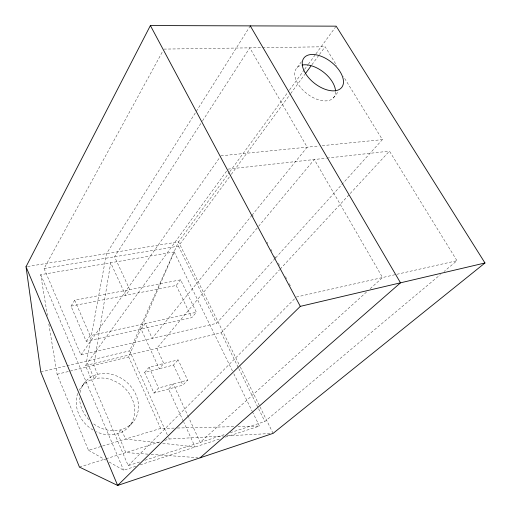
<?xml version="1.0" encoding="UTF-8"?>
<svg xmlns="http://www.w3.org/2000/svg" width="511" height="511" viewBox="0 0 511 511"><rect width="100%" height="100%" fill="white"/><g stroke="black" fill="none" stroke-linecap="round" stroke-linejoin="round"><path stroke-width="0.38" stroke-dasharray="2.56 1.92" d="M174.2 428.103L160.658 428.429L128.663 356.902L174.194 251.949L40.695 274.694L47.408 315.459M167.269 434.676L129.641 350.846L178.531 241.863L229.35 172.322M275.18 258.374L216.517 323.361L80.949 354.915L44.067 268.518L162.741 51.196M71.01 306.134L74.708 300.251L180.6 279.836L196.365 312.259L191.759 317.676L86.193 341.303L71.01 306.134L176.206 285.477L180.6 279.836M250.275 25.882L106.505 253.616L86.64 361.085L94.235 378.823L97.665 374.314L93.807 365.352L110.695 262.769L125.655 295.403L129.73 289.641L114.573 256.778L202.113 121.509M202.548 120.839L249.79 47.849L307.194 147.168L252.517 214.601M86.193 341.303L90.102 335.682L196.365 312.259M80.949 354.915L220.452 156.462M297.274 67.439L301.471 61.607M139.58 461.982L128.21 465.649L85.478 365.531L226.616 171.064M229.822 171.683L289.117 90.556M289.584 89.91L304.173 69.95M304.645 69.304L307.941 64.801M308.408 64.156L315.466 54.498M315.939 53.853L336.174 26.163M44.067 268.518L178.46 246.142L230.812 174.979M231.285 174.334L290.242 94.196M290.708 93.551L304.863 74.319M311.934 64.699L319.011 55.086M319.484 54.441L325.143 46.75L336.838 65.734M82.297 385.856L85.663 381.366M333.357 97.92L338.806 91.054M252.012 215.22L152.189 338.333L145.348 323.508L141.055 329.02L159.24 368.706L163.795 363.487L156.8 348.33L258.068 226.941M258.579 226.328L314.322 159.509L382.541 277.537L369.517 289.309M144.658 372.455L149.11 367.217L178.154 359.84L187.646 380.107L182.868 385.153L153.964 393.087L144.658 372.455L173.51 365.039L178.154 359.84M275.716 257.787L382.381 139.631L343.526 76.58M153.964 393.087L158.551 388.009L187.646 380.107M129.411 426.046L133.199 421.907M85.478 365.531L221.167 332.808L279.613 269.719M280.156 269.131L389.471 151.135L456.987 260.693L444.142 271.45M128.21 465.649L295.243 298.156M366.553 291.985L200.191 442.398L188.885 417.889M230.276 432.683L264.877 421.505L440.469 274.522M109.162 462.021L123.63 470.241L136.424 466.083M140.186 464.857L220.081 438.866M225.383 437.141L259.428 426.065L252.415 411.738M144.881 460.264L225.766 434.139M79.441 467.092L105.292 459.006M106.052 458.769L160.837 441.632M164.644 440.444L169.218 439.013L223.927 436.036M48.832 324.083L57.098 374.256L88.486 450.274L160.658 428.429M57.098 374.256L128.663 356.902M40.803 372.002L129.641 350.846M296.367 297.032L456.987 260.693M27.581 266.499L178.531 241.863L239.921 366.195M228.021 169.122L326.19 158.186M326.983 158.097L389.471 151.135M220.912 155.81L319.062 145.98M322.23 145.661L382.381 139.631M227.101 435.864L269.917 433.539M177.387 428.026L234.734 426.659M237.922 426.583L259.428 426.065M163.89 49.101L261.683 47.676M262.482 47.664L325.143 46.75M147.941 454.151L125.815 452.586L117.734 433.711L121.458 429.591L125.534 439.058L158.742 442.845M151.096 454.375L197.712 457.664M162.696 443.293L195.113 446.991L183.839 422.373M88.486 450.274L105.713 460.066M252.434 214.805L253.181 216.21M267.074 242.214L267.828 243.619M270.83 249.24L271.961 251.348M274.586 256.267L275.71 258.374M278.342 263.293L279.466 265.407M285.477 276.649L286.601 278.757M289.232 283.675L290.357 285.783M240.272 366.911L259.684 406.213M260.035 406.928L273.091 433.366M178.46 246.142L216.517 323.361M221.167 332.808L238.439 367.856M238.79 368.572L264.877 421.505M174.194 251.949L232.422 370.89M233.821 373.758L252.064 411.016M176.206 285.477L191.759 317.676M173.51 365.039L182.868 385.153M188.553 417.174L173.261 384.017L168.579 389.075L183.506 421.652M149.11 367.217L158.551 388.009M168.566 437.569L169.218 439.013M74.708 300.251L90.102 335.682M40.695 274.694L123.63 470.241M335.574 91.776A23.659 13.573 38 0 1 306.696 93.475A23.659 13.573 38 0 1 301.707 65.146M79.16 390.263A30.973 26.521 39.6 0 1 117.051 382.324A30.973 26.521 39.6 0 1 132.803 420.4A30.973 26.521 39.6 0 1 96.317 431.744M93.028 430.007A30.973 26.521 39.6 0 1 77.851 393.093M80.086 392.474A31.248 26.629 39.6 0 1 118.265 376.671A31.248 26.629 39.6 0 1 135.543 418.426A31.248 26.629 39.6 0 1 92.804 423.217M88.876 419.646A31.248 26.629 39.6 0 1 79.575 397.762"/><path stroke-width="0.77" d="M26.023 266.755L150.387 25.55L336.174 26.163L484.977 262.98L273.091 433.366L117.651 485.45L79.441 467.092L40.803 372.002L26.023 266.755L117.651 485.45L300.308 306.357L484.977 262.98M305.329 73.68L310.988 65.983M200.082 457.83L400.503 282.826L250.275 25.882M150.387 25.55L300.308 306.357M302.391 64.999A23.659 13.573 38 0 1 323.527 72.166A23.659 13.573 38 0 1 335.548 90.952M305.623 73.635A23.953 13.522 38 0 0 341.284 87.937A23.953 13.522 38 0 0 321.623 56.446A23.953 13.522 38 0 0 305.623 73.635"/></g></svg>
